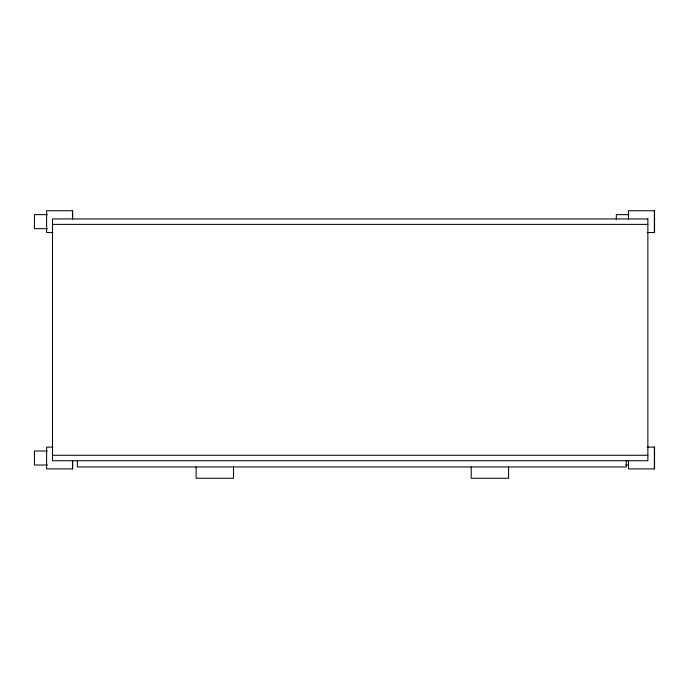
<?xml version="1.0" encoding="UTF-8"?>
<svg xmlns="http://www.w3.org/2000/svg" width="689" height="689" viewBox="0 0 689 689"><rect width="100%" height="100%" fill="white"/><g stroke="black" fill="none" stroke-linecap="round" stroke-linejoin="round"><path stroke-width="1.03" d="M47.352 214.641L34.45 214.641L34.45 228.662L47.352 228.662M628.756 214.641L616.328 214.641L616.328 219.653M52.493 224.381L647.867 224.381M52.864 232.555L46.611 232.555L46.611 210.748L72.672 210.748L72.672 219.059M647.255 232.555L654.55 232.555L654.55 210.748L628.489 210.748L628.489 219.653M52.864 447.101L46.611 447.101L46.611 468.908L72.672 468.908L72.672 460.596M647.255 447.101L654.55 447.101L654.55 468.908L628.489 468.908L628.489 460.596M47.352 450.994L34.45 450.994L34.45 465.015L47.352 465.015M52.493 455.274L647.867 455.274M625.621 465.015L628.756 465.015M654.352 210.748L654.352 232.555M654.352 447.101L654.352 468.908M626.275 460.726L626.275 466.961L77.375 466.961L77.375 460.726M508.577 466.961L508.577 478.252L471.207 478.252L471.207 466.961M233.502 466.961L233.502 478.252L196.132 478.252L196.132 466.961M72.474 210.748L72.474 219.059M72.474 460.596L72.474 468.908M647.867 218.93L52.493 218.93L52.493 460.726L647.867 460.726L647.867 218.93"/></g></svg>
